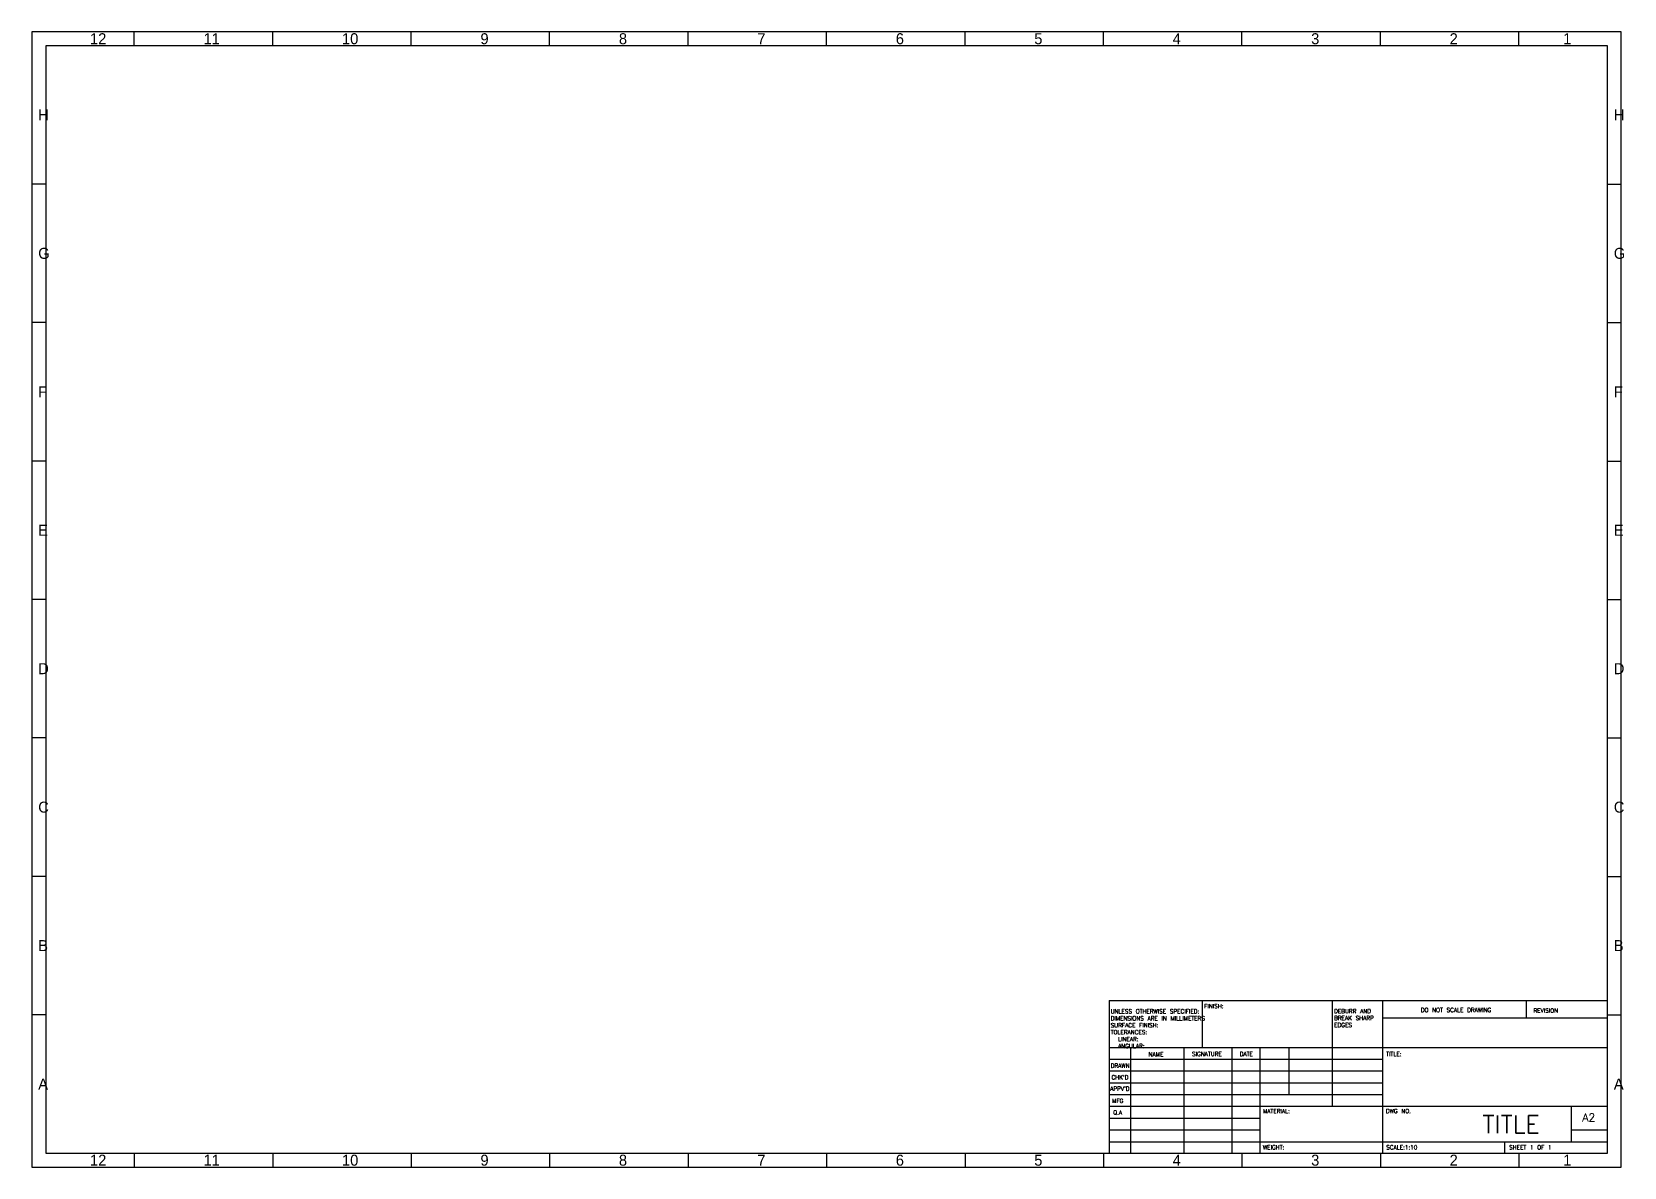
# Model space of a CAD drawing. Header units: millimetres. Extents: x 15 to 590, y 5 to 415.
import ezdxf

# ---------------------------------------------------------------- set-up
doc = ezdxf.new("R2010")
doc.units = ezdxf.units.MM
doc.layers.add('FORMAT', color=7, linetype='Continuous', lineweight=30)
doc.styles.add('SLDTEXTSTYLE0', font='txt.shx')

msp = doc.modelspace()

# ---------------------------------------------------------------- linework, layer by layer
at = {"layer": 'FORMAT'}
for p, q in [((52, 410), (52, 415)), ((102, 410), (102, 415)), ((152, 410), (152, 415)), ((202, 410), (202, 415)), ((252, 410), (252, 415)), ((302, 410), (302, 415)), ((352, 410), (352, 415)), ((402, 410), (402, 415)), ((452, 410), (452, 415)), ((502, 410), (502, 415)), ((552, 410), (552, 415)), ((20, 360), (15, 360)), ((584, 360), (589, 360)), ((20, 310), (15, 310)), ((584, 310), (589, 310)), ((20, 260), (15, 260)), ((584, 260), (589, 260)), ((20, 210), (15, 210)), ((584, 210), (589, 210)), ((20, 160), (15, 160)), ((584, 160), (589, 160)), ((20, 110), (15, 110)), ((584, 110), (589, 110)), ((404, 65.2), (584, 65.2)), ((404, 65.2), (404, 10)), ((437.8, 48.2), (437.8, 65.2)), ((484.6, 65.2), (484.6, 27)), ((502.8, 65.2), (502.8, 10)), ((554.8, 58.9), (554.8, 65.2)), ((20, 60), (15, 60)), ((502.8, 58.9), (584, 58.9)), ((584, 60), (589, 60)), ((404, 48.2), (584, 48.2)), ((411.8, 48.2), (411.8, 10)), ((431, 48.2), (431, 10)), ((448.4, 48.2), (448.4, 10)), ((458.6, 10), (458.6, 48.2)), ((469, 31.2), (469, 48.2)), ((404, 44), (502.8, 44)), ((404, 39.8), (502.8, 39.8)), ((404, 35.5), (502.8, 35.5)), ((404, 31.2), (502.8, 31.2)), ((404, 27), (584, 27)), ((571, 14.2), (571, 27)), ((404, 22.7), (458.6, 22.7)), ((404, 18.5), (458.6, 18.5)), ((571, 18.5), (584, 18.5)), ((404, 14.2), (584, 14.2)), ((547, 10), (547, 14.2)), ((52, 10), (52, 5)), ((102, 10), (102, 5)), ((152, 10), (152, 5)), ((202, 10), (202, 5)), ((252, 10), (252, 5)), ((302, 10), (302, 5)), ((352, 10), (352, 5)), ((402, 10), (402, 5)), ((452, 10), (452, 5)), ((502, 10), (502, 5)), ((552, 10), (552, 5))]:
    msp.add_line(p, q, dxfattribs=at)
for points in [[(15, 5), (589, 5), (589, 415), (15, 415)], [(20, 10), (584, 10), (584, 410), (20, 410)]]:
    msp.add_lwpolyline(points, close=True, dxfattribs=at)

# ---------------------------------------------------------------- texts
at = {"layer": 'FORMAT', "char_height": 3.97, "attachment_point": 1}
for s, insert in [('12', (36, 414.5)), ('11', (77, 414.5)), ('10', (127, 414.5)), ('9', (177, 414.5)), ('8', (227, 414.5)), ('7', (277, 414.5)), ('6', (327, 414.5)), ('5', (377, 414.5)), ('4', (427, 414.5)), ('3', (477, 414.5)), ('2', (527, 414.5)), ('1', (568, 414.5)), ('H', (17.3, 387)), ('H', (586.3, 387)), ('G', (17.3, 337)), ('G', (586.3, 337)), ('F', (17.3, 287)), ('F', (586.3, 287)), ('E', (17.3, 237)), ('E', (586.3, 237)), ('D', (17.3, 187)), ('D', (586.3, 187)), ('C', (17.3, 137)), ('C', (586.3, 137)), ('B', (17.3, 87)), ('B', (586.3, 87)), ('A', (17.3, 37)), ('A', (586.3, 37)), ('12', (36, 9.5)), ('11', (77, 9.5)), ('10', (127, 9.5)), ('9', (177, 9.5)), ('8', (227, 9.5)), ('7', (277, 9.5)), ('6', (327, 9.5)), ('5', (377, 9.5)), ('4', (427, 9.5)), ('3', (477, 9.5)), ('2', (527, 9.5)), ('1', (568, 9.5))]:
    msp.add_mtext(s, dxfattribs=dict(at, insert=insert))
at = {"layer": 'FORMAT', "attachment_point": 1, "style": 'SLDTEXTSTYLE0'}
for s, insert, char_height in [('FINISH:', (438.4, 63.9), 1.5), ('UNLESS OTHERWISE SPECIFIED:\\PDIMENSIONS ARE IN MILLIMETERS\\PSURFACE FINISH:\\PTOLERANCES:\\P  LINEAR:\\P  ANGULAR:', (404.6, 62), 1.5), ('DEBURR AND\\PBREAK SHARP\\PEDGES', (485.3, 62.1), 1.5), ('DO NOT SCALE DRAWING', (516.6, 62.5), 1.5), ('REVISION', (557.3, 62.3), 1.5), ('NAME', (418.3, 46.5), 1.5), ('SIGNATURE', (434, 46.6), 1.5), ('DATE', (451.2, 46.6), 1.5), ('TITLE:', (504.1, 46.6), 1.5), ('DRAWN', (404.6, 42.4), 1.5), ("CHK'D", (404.9, 38.2), 1.5), ("APPV'D", (404.4, 34.1), 1.5), ('MFG', (405.1, 29.7), 1.5), ('Q.A', (405.5, 25.5), 1.5), ('MATERIAL:', (459.6, 26), 1.5), ('DWG NO.', (504, 26), 1.5), ('TITLE', (538.9, 23.6), 6.35), ('A2', (574.9, 24.4), 2.91), ('WEIGHT:', (459.6, 12.9), 1.5), ('SCALE:1:10', (504.1, 12.9), 1.5), ('SHEET 1 OF 1', (548.5, 12.9), 1.5)]:
    msp.add_mtext(s, dxfattribs=dict(at, insert=insert, char_height=char_height))

doc.saveas('drawing.dxf')
